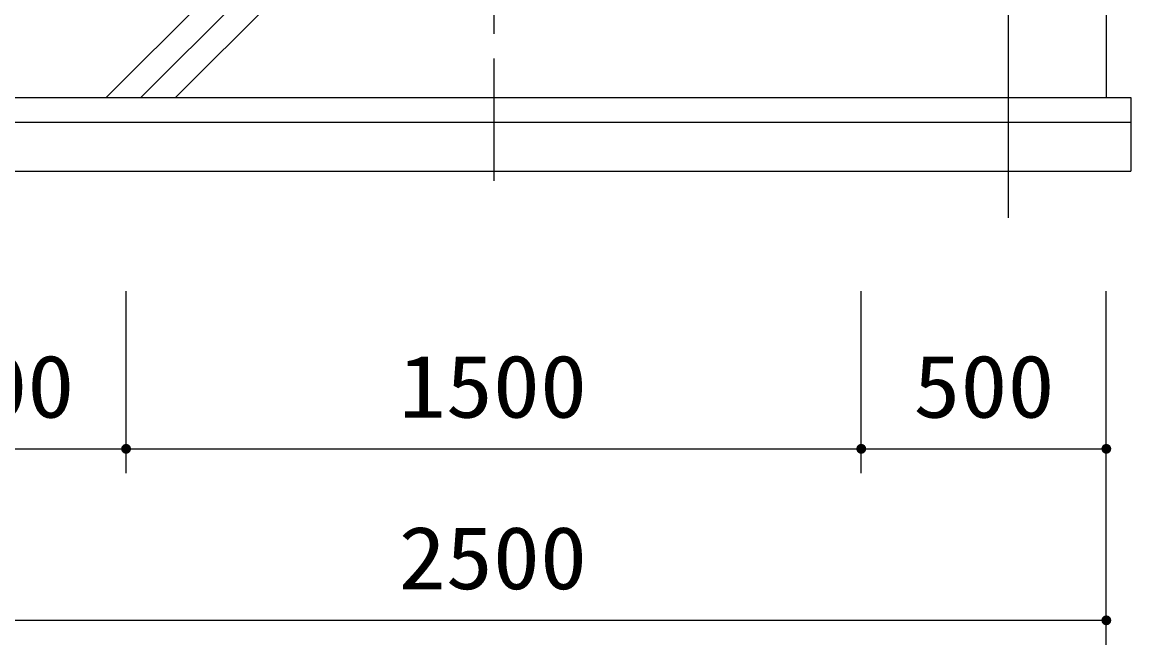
# Model space of a CAD drawing. Units: millimetres, scale not verified. Extents: x -14850 to 14850, y -10500 to 10500.
# Drawn here: x -72 to 2190, y -6967 to -5696 of the extents above; entities that cross this region are included whole.
import ezdxf
from ezdxf.enums import TextEntityAlignment as Align

# ---------------------------------------------------------------- set-up
doc = ezdxf.new("R2010")
doc.units = ezdxf.units.MM
doc.header["$LTSCALE"] = 50
doc.linetypes.add('CHAIN1', pattern=[8, 5, -1, 1, -1])
doc.linetypes.add('CHAIN2', pattern=[12, 9, -1, 1, -1])
doc.layers.add('0-0_機器', color=3, linetype='Continuous', lineweight=25)
doc.layers.add('0-4_製作', color=5, linetype='Continuous', lineweight=25)
doc.styles.add('ＭＳ ゴシック', font='')
doc.styles.get('ＭＳ ゴシック').set_extended_font_data('MS Gothic')

msp = doc.modelspace()

# ---------------------------------------------------------------- linework, layer by layer
at = {"layer": '0-0_機器', "color": 2, "linetype": 'CHAIN2'}
msp.add_line((1939.71, -3262.55), (1939.71, -6095.48), dxfattribs=at)
at = {"layer": '0-0_機器', "linetype": 'CHAIN1'}
msp.add_line((889.71, -3370.29), (889.71, -6031.02), dxfattribs=at)
at = {"layer": '0-0_機器', "color": 2}
for p, q in [((98.91, -5850.29), (298.91, -5650.29)), ((169.62, -5850.29), (369.62, -5650.29)), ((240.33, -5850.29), (440.33, -5650.29)), ((2139.71, -5650.29), (2139.71, -5850.29)), ((-410.29, -5850.29), (2189.71, -5850.29)), ((2189.71, -5850.29), (2189.71, -6000.29)), ((-410.29, -5900.29), (2189.71, -5900.29))]:
    msp.add_line(p, q, dxfattribs=at)
msp.add_lwpolyline([(-410.29, -5850.29), (-410.29, -6000.29), (2189.71, -6000.29)], dxfattribs=at)
at = {"layer": '0-4_製作', "color": 2}
for p, q in [((139.71, -6616.97), (139.71, -6245.34)), ((1639.71, -6616.97), (1639.71, -6245.34)), ((2139.71, -6966.97), (2139.71, -6245.34)), ((-360.29, -6566.97), (139.71, -6566.97)), ((139.71, -6566.97), (1639.71, -6566.97)), ((1639.71, -6566.97), (2139.71, -6566.97)), ((-360.29, -6916.97), (2139.71, -6916.97))]:
    msp.add_line(p, q, dxfattribs=at)
at = {"layer": '0-4_製作'}
for points in [[(129.71, -6566.97), (139.71, -6556.97), (139.71, -6566.97)], [(129.73, -6566.34), (139.71, -6556.97), (129.71, -6566.97)], [(129.88, -6565.09), (139.71, -6556.97), (129.73, -6566.34)], [(130.2, -6563.88), (139.71, -6556.97), (129.88, -6565.09)], [(130.66, -6562.71), (139.71, -6556.97), (130.2, -6563.88)], [(131.26, -6561.61), (139.71, -6556.97), (130.66, -6562.71)], [(132, -6560.59), (139.71, -6556.97), (131.26, -6561.61)], [(132.86, -6559.68), (139.71, -6556.97), (132, -6560.59)], [(133.83, -6558.88), (139.71, -6556.97), (132.86, -6559.68)], [(134.89, -6558.2), (139.71, -6556.97), (133.83, -6558.88)], [(136.03, -6557.67), (139.71, -6556.97), (134.89, -6558.2)], [(137.22, -6557.28), (139.71, -6556.97), (136.03, -6557.67)], [(138.45, -6557.05), (139.71, -6556.97), (137.22, -6557.28)], [(139.71, -6556.97), (149.63, -6565.71), (139.71, -6566.97)], [(139.71, -6556.97), (149.39, -6564.48), (149.63, -6565.71)], [(139.71, -6556.97), (149, -6563.29), (149.39, -6564.48)], [(139.71, -6556.97), (148.47, -6562.15), (149, -6563.29)], [(139.71, -6556.97), (147.8, -6561.09), (148.47, -6562.15)], [(139.71, -6556.97), (147, -6560.12), (147.8, -6561.09)], [(139.71, -6556.97), (146.08, -6559.26), (147, -6560.12)], [(139.71, -6556.97), (145.06, -6558.52), (146.08, -6559.26)], [(139.71, -6556.97), (143.96, -6557.92), (145.06, -6558.52)], [(139.71, -6556.97), (142.8, -6557.46), (143.96, -6557.92)], [(139.71, -6556.97), (141.58, -6557.14), (142.8, -6557.46)], [(139.71, -6556.97), (140.33, -6556.99), (141.58, -6557.14)], [(1629.71, -6566.97), (1639.71, -6556.97), (1639.71, -6566.97)], [(1629.73, -6566.34), (1639.71, -6556.97), (1629.71, -6566.97)], [(1629.88, -6565.09), (1639.71, -6556.97), (1629.73, -6566.34)], [(1630.2, -6563.88), (1639.71, -6556.97), (1629.88, -6565.09)], [(1630.66, -6562.71), (1639.71, -6556.97), (1630.2, -6563.88)], [(1631.26, -6561.61), (1639.71, -6556.97), (1630.66, -6562.71)], [(1632, -6560.59), (1639.71, -6556.97), (1631.26, -6561.61)], [(1632.86, -6559.68), (1639.71, -6556.97), (1632, -6560.59)], [(1633.83, -6558.88), (1639.71, -6556.97), (1632.86, -6559.68)], [(1634.89, -6558.2), (1639.71, -6556.97), (1633.83, -6558.88)], [(1636.03, -6557.67), (1639.71, -6556.97), (1634.89, -6558.2)], [(1636.03, -6557.67), (1638.45, -6557.05), (1639.71, -6556.97)], [(1637.22, -6557.28), (1638.45, -6557.05), (1636.03, -6557.67)], [(1639.71, -6556.97), (1649.39, -6564.48), (1639.71, -6566.97)], [(1639.71, -6556.97), (1649, -6563.29), (1649.39, -6564.48)], [(1639.71, -6556.97), (1648.47, -6562.15), (1649, -6563.29)], [(1639.71, -6556.97), (1647.8, -6561.09), (1648.47, -6562.15)], [(1639.71, -6556.97), (1647, -6560.12), (1647.8, -6561.09)], [(1639.71, -6556.97), (1646.08, -6559.26), (1647, -6560.12)], [(1639.71, -6556.97), (1645.07, -6558.52), (1646.08, -6559.26)], [(1639.71, -6556.97), (1643.96, -6557.92), (1645.07, -6558.52)], [(1639.71, -6556.97), (1642.8, -6557.46), (1643.96, -6557.92)], [(1639.71, -6556.97), (1641.58, -6557.14), (1642.8, -6557.46)], [(1639.71, -6556.97), (1640.33, -6556.99), (1641.58, -6557.14)], [(2129.71, -6566.97), (2139.71, -6556.97), (2139.71, -6566.97)], [(2129.73, -6566.34), (2139.71, -6556.97), (2129.71, -6566.97)], [(2129.88, -6565.09), (2139.71, -6556.97), (2129.73, -6566.34)], [(2130.2, -6563.88), (2139.71, -6556.97), (2129.88, -6565.09)], [(2130.66, -6562.71), (2139.71, -6556.97), (2130.2, -6563.88)], [(2131.26, -6561.61), (2139.71, -6556.97), (2130.66, -6562.71)], [(2132, -6560.59), (2139.71, -6556.97), (2131.26, -6561.61)], [(2132.86, -6559.68), (2139.71, -6556.97), (2132, -6560.59)], [(2133.83, -6558.88), (2139.71, -6556.97), (2132.86, -6559.68)], [(2133.83, -6558.88), (2138.45, -6557.05), (2139.71, -6556.97)], [(2134.89, -6558.2), (2138.45, -6557.05), (2133.83, -6558.88)], [(2134.89, -6558.2), (2137.22, -6557.28), (2138.45, -6557.05)], [(2136.03, -6557.67), (2137.22, -6557.28), (2134.89, -6558.2)], [(2139.71, -6556.97), (2149, -6563.29), (2139.71, -6566.97)], [(2139.71, -6556.97), (2148.47, -6562.15), (2149, -6563.29)], [(2139.71, -6556.97), (2147.8, -6561.09), (2148.47, -6562.15)], [(2139.71, -6556.97), (2147, -6560.12), (2147.8, -6561.09)], [(2139.71, -6556.97), (2146.08, -6559.26), (2147, -6560.12)], [(2139.71, -6556.97), (2145.07, -6558.52), (2146.08, -6559.26)], [(2139.71, -6556.97), (2143.96, -6557.92), (2145.07, -6558.52)], [(2139.71, -6556.97), (2142.8, -6557.46), (2143.96, -6557.92)], [(2139.71, -6556.97), (2141.58, -6557.14), (2142.8, -6557.46)], [(2139.71, -6556.97), (2140.34, -6556.99), (2141.58, -6557.14)], [(129.71, -6566.97), (139.71, -6566.97), (129.79, -6568.22)], [(129.79, -6568.22), (139.71, -6566.97), (130.02, -6569.45)], [(130.02, -6569.45), (139.71, -6566.97), (130.41, -6570.65)], [(130.41, -6570.65), (139.71, -6566.97), (130.94, -6571.78)], [(130.94, -6571.78), (139.71, -6566.97), (131.62, -6572.84)], [(131.62, -6572.84), (139.71, -6566.97), (132.42, -6573.81)], [(132.42, -6573.81), (139.71, -6566.97), (133.33, -6574.67)], [(133.33, -6574.67), (139.71, -6566.97), (134.35, -6575.41)], [(134.35, -6575.41), (139.71, -6566.97), (135.45, -6576.01)], [(135.45, -6576.01), (139.71, -6566.97), (136.62, -6576.48)], [(136.62, -6576.48), (139.71, -6566.97), (137.83, -6576.79)], [(137.83, -6576.79), (139.71, -6566.97), (139.08, -6576.95)], [(139.08, -6576.95), (139.71, -6566.97), (139.71, -6576.97)], [(139.71, -6566.97), (149.63, -6565.71), (149.71, -6566.97)], [(139.71, -6566.97), (140.96, -6576.89), (139.71, -6576.97)], [(139.71, -6566.97), (142.19, -6576.65), (140.96, -6576.89)], [(139.71, -6566.97), (143.39, -6576.26), (142.19, -6576.65)], [(139.71, -6566.97), (144.52, -6575.73), (143.39, -6576.26)], [(139.71, -6566.97), (145.58, -6575.06), (144.52, -6575.73)], [(139.71, -6566.97), (146.55, -6574.26), (145.58, -6575.06)], [(139.71, -6566.97), (147.41, -6573.34), (146.55, -6574.26)], [(139.71, -6566.97), (148.15, -6572.32), (147.41, -6573.34)], [(139.71, -6566.97), (148.75, -6571.22), (148.15, -6572.32)], [(139.71, -6566.97), (149.22, -6570.06), (148.75, -6571.22)], [(139.71, -6566.97), (149.53, -6568.84), (149.22, -6570.06)], [(139.71, -6566.97), (149.69, -6567.59), (149.53, -6568.84)], [(139.71, -6566.97), (149.71, -6566.97), (149.69, -6567.59)], [(1629.79, -6568.22), (1629.71, -6566.97), (1639.71, -6566.97)], [(1629.79, -6568.22), (1639.71, -6566.97), (1630.02, -6569.45)], [(1630.02, -6569.45), (1639.71, -6566.97), (1630.41, -6570.65)], [(1630.41, -6570.65), (1639.71, -6566.97), (1630.94, -6571.78)], [(1630.94, -6571.78), (1639.71, -6566.97), (1631.62, -6572.84)], [(1631.62, -6572.84), (1639.71, -6566.97), (1632.42, -6573.81)], [(1632.42, -6573.81), (1639.71, -6566.97), (1633.33, -6574.67)], [(1633.33, -6574.67), (1639.71, -6566.97), (1634.35, -6575.41)], [(1634.35, -6575.41), (1639.71, -6566.97), (1635.45, -6576.01)], [(1635.45, -6576.01), (1639.71, -6566.97), (1636.62, -6576.48)], [(1636.62, -6576.48), (1639.71, -6566.97), (1637.83, -6576.79)], [(1637.83, -6576.79), (1639.71, -6566.97), (1639.08, -6576.95)], [(1639.08, -6576.95), (1639.71, -6566.97), (1639.71, -6576.97)], [(1639.71, -6566.97), (1649.39, -6564.48), (1649.63, -6565.71)], [(1639.71, -6566.97), (1649.63, -6565.71), (1649.71, -6566.97)], [(1639.71, -6566.97), (1644.52, -6575.73), (1639.71, -6576.97)], [(1639.71, -6566.97), (1645.58, -6575.06), (1644.52, -6575.73)], [(1639.71, -6566.97), (1646.55, -6574.26), (1645.58, -6575.06)], [(1639.71, -6566.97), (1647.41, -6573.34), (1646.55, -6574.26)], [(1639.71, -6566.97), (1648.15, -6572.32), (1647.41, -6573.34)], [(1639.71, -6566.97), (1648.76, -6571.22), (1648.15, -6572.32)], [(1639.71, -6566.97), (1649.22, -6570.06), (1648.76, -6571.22)], [(1639.71, -6566.97), (1649.53, -6568.84), (1649.22, -6570.06)], [(1639.71, -6566.97), (1649.69, -6567.59), (1649.53, -6568.84)], [(1639.71, -6566.97), (1649.71, -6566.97), (1649.69, -6567.59)], [(1639.71, -6576.97), (1644.52, -6575.73), (1643.39, -6576.26)], [(1639.71, -6576.97), (1643.39, -6576.26), (1640.96, -6576.89)], [(1640.96, -6576.89), (1643.39, -6576.26), (1642.19, -6576.65)], [(2130.02, -6569.45), (2129.71, -6566.97), (2139.71, -6566.97)], [(2129.79, -6568.22), (2129.71, -6566.97), (2130.02, -6569.45)], [(2130.02, -6569.45), (2139.71, -6566.97), (2130.41, -6570.65)], [(2130.41, -6570.65), (2139.71, -6566.97), (2130.94, -6571.78)], [(2130.94, -6571.78), (2139.71, -6566.97), (2131.62, -6572.84)], [(2131.62, -6572.84), (2139.71, -6566.97), (2132.42, -6573.81)], [(2132.42, -6573.81), (2139.71, -6566.97), (2133.33, -6574.67)], [(2133.33, -6574.67), (2139.71, -6566.97), (2134.35, -6575.41)], [(2134.35, -6575.41), (2139.71, -6566.97), (2135.45, -6576.01)], [(2135.45, -6576.01), (2139.71, -6566.97), (2136.62, -6576.48)], [(2136.62, -6576.48), (2139.71, -6566.97), (2137.83, -6576.79)], [(2137.83, -6576.79), (2139.71, -6566.97), (2139.08, -6576.95)], [(2139.08, -6576.95), (2139.71, -6566.97), (2139.71, -6576.97)], [(2139.71, -6566.97), (2149, -6563.29), (2149.39, -6564.48)], [(2139.71, -6566.97), (2149.39, -6564.48), (2149.63, -6565.71)], [(2139.71, -6566.97), (2149.63, -6565.71), (2149.71, -6566.97)], [(2139.71, -6566.97), (2146.55, -6574.26), (2139.71, -6576.97)], [(2139.71, -6566.97), (2147.41, -6573.34), (2146.55, -6574.26)], [(2139.71, -6566.97), (2148.15, -6572.32), (2147.41, -6573.34)], [(2139.71, -6566.97), (2148.76, -6571.22), (2148.15, -6572.32)], [(2139.71, -6566.97), (2149.22, -6570.06), (2148.76, -6571.22)], [(2139.71, -6566.97), (2149.53, -6568.84), (2149.22, -6570.06)], [(2139.71, -6566.97), (2149.69, -6567.59), (2149.53, -6568.84)], [(2139.71, -6566.97), (2149.71, -6566.97), (2149.69, -6567.59)], [(2139.71, -6576.97), (2146.55, -6574.26), (2145.59, -6575.06)], [(2139.71, -6576.97), (2145.59, -6575.06), (2140.96, -6576.89)], [(2140.96, -6576.89), (2145.59, -6575.06), (2144.52, -6575.73)], [(2140.96, -6576.89), (2144.52, -6575.73), (2142.19, -6576.65)], [(2142.19, -6576.65), (2144.52, -6575.73), (2143.39, -6576.26)], [(2129.71, -6916.97), (2139.71, -6906.97), (2139.71, -6916.97)], [(2129.73, -6916.34), (2139.71, -6906.97), (2129.71, -6916.97)], [(2130.02, -6919.45), (2129.71, -6916.97), (2139.71, -6916.97)], [(2129.79, -6918.22), (2129.71, -6916.97), (2130.02, -6919.45)], [(2129.88, -6915.09), (2139.71, -6906.97), (2129.73, -6916.34)], [(2130.2, -6913.88), (2139.71, -6906.97), (2129.88, -6915.09)], [(2130.02, -6919.45), (2139.71, -6916.97), (2130.41, -6920.65)], [(2130.66, -6912.71), (2139.71, -6906.97), (2130.2, -6913.88)], [(2130.41, -6920.65), (2139.71, -6916.97), (2130.94, -6921.78)], [(2131.26, -6911.61), (2139.71, -6906.97), (2130.66, -6912.71)], [(2130.94, -6921.78), (2139.71, -6916.97), (2131.62, -6922.84)], [(2132, -6910.59), (2139.71, -6906.97), (2131.26, -6911.61)], [(2131.62, -6922.84), (2139.71, -6916.97), (2132.42, -6923.81)], [(2132.86, -6909.68), (2139.71, -6906.97), (2132, -6910.59)], [(2132.42, -6923.81), (2139.71, -6916.97), (2133.33, -6924.67)], [(2133.83, -6908.88), (2139.71, -6906.97), (2132.86, -6909.68)], [(2133.33, -6924.67), (2139.71, -6916.97), (2134.35, -6925.41)], [(2134.89, -6908.2), (2139.71, -6906.97), (2133.83, -6908.88)], [(2134.35, -6925.41), (2139.71, -6916.97), (2135.45, -6926.01)], [(2134.89, -6908.2), (2138.45, -6907.05), (2139.71, -6906.97)], [(2136.03, -6907.67), (2138.45, -6907.05), (2134.89, -6908.2)], [(2135.45, -6926.01), (2139.71, -6916.97), (2136.62, -6926.48)], [(2136.03, -6907.67), (2137.22, -6907.28), (2138.45, -6907.05)], [(2136.62, -6926.48), (2139.71, -6916.97), (2137.83, -6926.79)], [(2137.83, -6926.79), (2139.71, -6916.97), (2139.08, -6926.95)], [(2139.08, -6926.95), (2139.71, -6916.97), (2139.71, -6926.97)], [(2139.71, -6906.97), (2149, -6913.29), (2139.71, -6916.97)], [(2139.71, -6906.97), (2148.47, -6912.15), (2149, -6913.29)], [(2139.71, -6906.97), (2147.8, -6911.09), (2148.47, -6912.15)], [(2139.71, -6906.97), (2147, -6910.12), (2147.8, -6911.09)], [(2139.71, -6906.97), (2146.08, -6909.26), (2147, -6910.12)], [(2139.71, -6906.97), (2145.07, -6908.52), (2146.08, -6909.26)], [(2139.71, -6906.97), (2143.96, -6907.92), (2145.07, -6908.52)], [(2139.71, -6906.97), (2142.8, -6907.46), (2143.96, -6907.92)], [(2139.71, -6906.97), (2141.58, -6907.14), (2142.8, -6907.46)], [(2139.71, -6906.97), (2140.34, -6906.99), (2141.58, -6907.14)], [(2139.71, -6916.97), (2149, -6913.29), (2149.39, -6914.48)], [(2139.71, -6916.97), (2149.39, -6914.48), (2149.63, -6915.71)], [(2139.71, -6916.97), (2149.63, -6915.71), (2149.71, -6916.97)], [(2139.71, -6916.97), (2145.59, -6925.06), (2139.71, -6926.97)], [(2139.71, -6916.97), (2146.55, -6924.26), (2145.59, -6925.06)], [(2139.71, -6916.97), (2147.41, -6923.34), (2146.55, -6924.26)], [(2139.71, -6916.97), (2148.15, -6922.32), (2147.41, -6923.34)], [(2139.71, -6916.97), (2148.76, -6921.22), (2148.15, -6922.32)], [(2139.71, -6916.97), (2149.22, -6920.06), (2148.76, -6921.22)], [(2139.71, -6916.97), (2149.53, -6918.84), (2149.22, -6920.06)], [(2139.71, -6916.97), (2149.69, -6917.59), (2149.53, -6918.84)], [(2139.71, -6916.97), (2149.71, -6916.97), (2149.69, -6917.59)], [(2139.71, -6926.97), (2145.59, -6925.06), (2144.52, -6925.73)], [(2139.71, -6926.97), (2144.52, -6925.73), (2140.96, -6926.89)], [(2140.96, -6926.89), (2144.52, -6925.73), (2143.39, -6926.26)], [(2140.96, -6926.89), (2143.39, -6926.26), (2142.19, -6926.65)]]:
    msp.add_solid(points, dxfattribs=at)

# ---------------------------------------------------------------- texts
at = {"layer": '0-4_製作', "color": 4, "style": 'ＭＳ ゴシック', "width": 1.1}
for s, p in [('500', (-254.04, -6541.97)), ('1500', (695.96, -6541.97)), ('500', (1745.96, -6541.97)), ('2500', (695.96, -6891.97))]:
    msp.add_text(s, height=128.4, dxfattribs=at).set_placement(p, align=Align.BOTTOM_LEFT)

doc.saveas('drawing.dxf')
